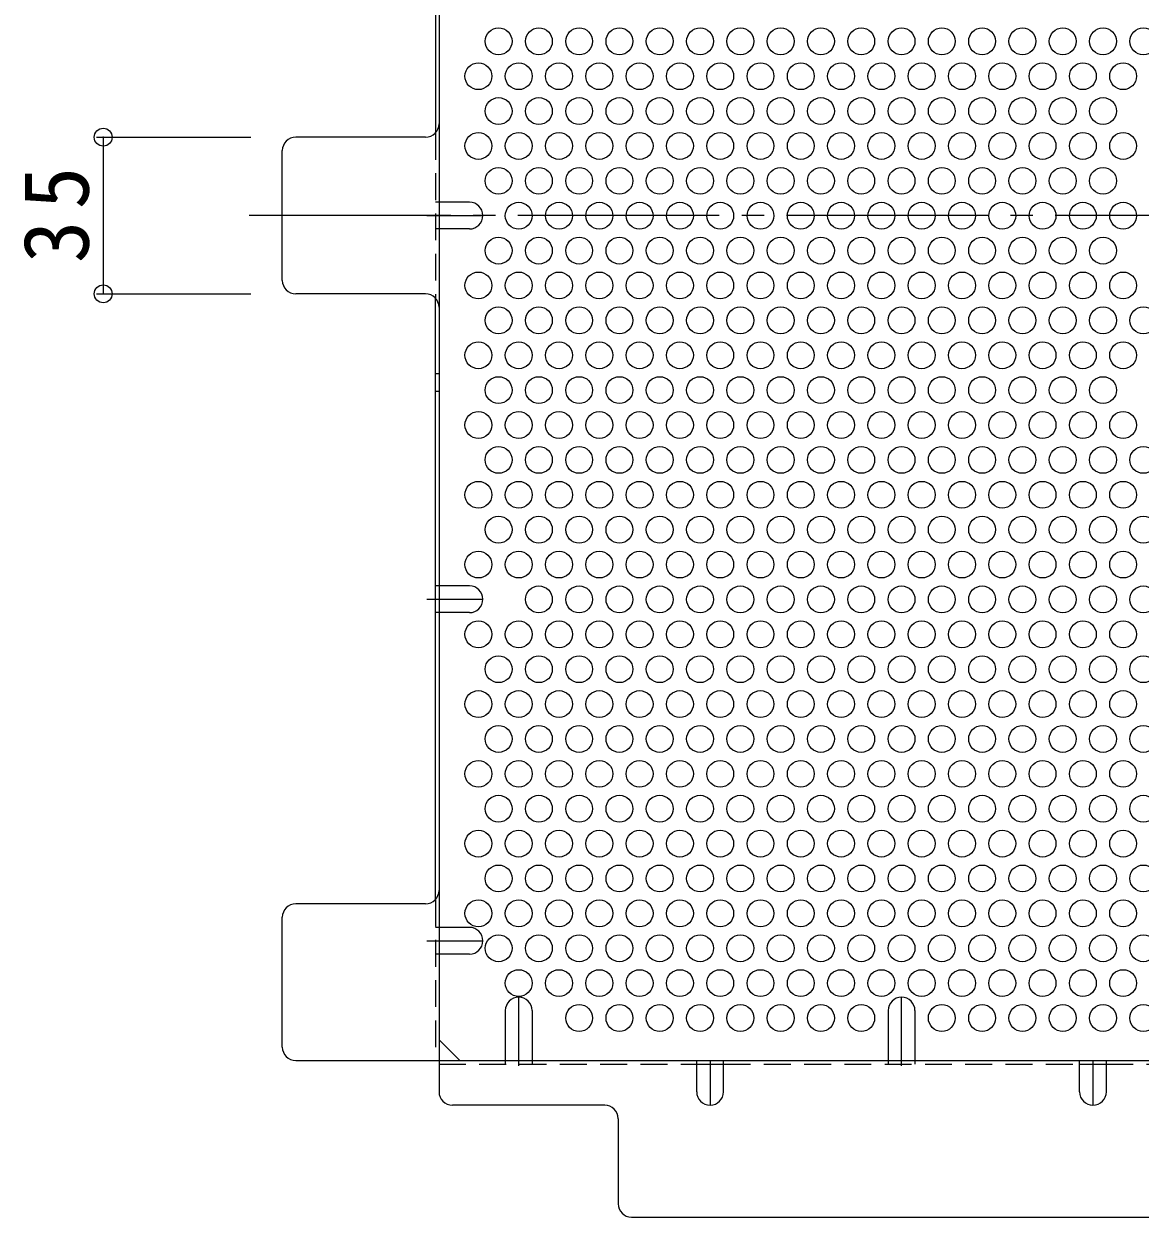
# Model space of a CAD drawing. Units: millimetres at full size, sheet at 1:5; details may follow other scales. Extents: x -1338 to 1340, y -985 to 867.
# Drawn here: x 126 to 375.3, y 346.3 to 612.9 of the extents above; entities that cross this region are included whole.
import ezdxf

# ---------------------------------------------------------------- set-up
doc = ezdxf.new("R2010")
doc.units = ezdxf.units.MM
doc.header["$LTSCALE"] = 5
doc.header["$PDMODE"] = 32
doc.header["$PDSIZE"] = 4
for name, pattern in [('CHAIN1', [8, 5, -1, 1, -1]), ('CHAIN2', [12, 9, -1, 1, -1]), ('DASHED1', [1.8, 1.2, -0.6])]:
    doc.linetypes.add(name, pattern=pattern)
for name, color, linetype, lineweight in [('5-4', 7, 'Continuous', 9), ('5-6', 2, 'Continuous', 9), ('5-7', 6, 'Continuous', 5), ('5-8', 2, 'Continuous', 9)]:
    doc.layers.add(name, color=color, linetype=linetype, lineweight=lineweight)
doc.styles.add('ＭＳ ゴシック', font='')
doc.styles.get('ＭＳ ゴシック').set_extended_font_data('MS Gothic')

msp = doc.modelspace()

# ---------------------------------------------------------------- linework, layer by layer
at = {"layer": '5-4'}
for p, q in [((142.193, 587.604), (176.693, 587.604)), ((143.693, 587.604), (143.693, 552.603)), ((142.193, 552.603), (176.693, 552.603))]:
    msp.add_line(p, q, dxfattribs=at)
for p in [(143.693, 587.604), (143.693, 552.603)]:
    msp.add_point(p, dxfattribs=at)
at = {"layer": '5-6'}
for centre in [(231.996, 609.031), (240.996, 609.031), (249.996, 609.031), (258.996, 609.031), (267.996, 609.031), (276.996, 609.031), (285.996, 609.031), (294.996, 609.031), (303.996, 609.031), (312.996, 609.031), (321.996, 609.031), (330.996, 609.031), (339.996, 609.031), (348.996, 609.031), (357.996, 609.031), (366.996, 609.031), (375.996, 609.031), (227.496, 601.237), (236.496, 601.237), (245.496, 601.237), (254.496, 601.237), (263.496, 601.237), (272.496, 601.237), (281.496, 601.237), (290.496, 601.237), (299.496, 601.237), (308.496, 601.237), (317.496, 601.237), (326.496, 601.237), (335.496, 601.237), (344.496, 601.237), (353.496, 601.237), (362.496, 601.237), (371.496, 601.237), (231.996, 593.443), (240.996, 593.443), (249.996, 593.443), (258.996, 593.443), (267.996, 593.443), (276.996, 593.443), (285.996, 593.443), (294.996, 593.443), (303.996, 593.443), (312.996, 593.443), (321.996, 593.443), (330.996, 593.443), (339.996, 593.443), (348.996, 593.443), (357.996, 593.443), (366.996, 593.443), (227.496, 585.649), (236.496, 585.649), (245.496, 585.649), (254.496, 585.649), (263.496, 585.649), (272.496, 585.649), (281.496, 585.649), (290.496, 585.649), (299.496, 585.649), (308.496, 585.649), (317.496, 585.649), (326.496, 585.649), (335.496, 585.649), (344.496, 585.649), (353.496, 585.649), (362.496, 585.649), (371.496, 585.649), (231.996, 577.854), (240.996, 577.854), (249.996, 577.854), (258.996, 577.854), (267.996, 577.854), (276.996, 577.854), (285.996, 577.854), (294.996, 577.854), (303.996, 577.854), (312.996, 577.854), (321.996, 577.854), (330.996, 577.854), (339.996, 577.854), (348.996, 577.854), (357.996, 577.854), (366.996, 577.854), (236.496, 570.06), (245.496, 570.06), (254.496, 570.06), (263.496, 570.06), (272.496, 570.06), (281.496, 570.06), (290.496, 570.06), (299.496, 570.06), (308.496, 570.06), (317.496, 570.06), (326.496, 570.06), (335.496, 570.06), (344.496, 570.06), (353.496, 570.06), (362.496, 570.06), (371.496, 570.06), (231.996, 562.266), (240.996, 562.266), (249.996, 562.266), (258.996, 562.266), (267.996, 562.266), (276.996, 562.266), (285.996, 562.266), (294.996, 562.266), (303.996, 562.266), (312.996, 562.266), (321.996, 562.266), (330.996, 562.266), (339.996, 562.266), (348.996, 562.266), (357.996, 562.266), (366.996, 562.266), (227.496, 554.472), (236.496, 554.472), (245.496, 554.472), (254.496, 554.472), (263.496, 554.472), (272.496, 554.472), (281.496, 554.472), (290.496, 554.472), (299.496, 554.472), (308.496, 554.472), (317.496, 554.472), (326.496, 554.472), (335.496, 554.472), (344.496, 554.472), (353.496, 554.472), (362.496, 554.472), (371.496, 554.472), (231.996, 546.678), (240.996, 546.678), (249.996, 546.678), (258.996, 546.678), (267.996, 546.678), (276.996, 546.678), (285.996, 546.678), (294.996, 546.678), (303.996, 546.678), (312.996, 546.678), (321.996, 546.678), (330.996, 546.678), (339.996, 546.678), (348.996, 546.678), (357.996, 546.678), (366.996, 546.678), (375.996, 546.678), (227.496, 538.883), (236.496, 538.883), (245.496, 538.883), (254.496, 538.883), (263.496, 538.883), (272.496, 538.883), (281.496, 538.883), (290.496, 538.883), (299.496, 538.883), (308.496, 538.883), (317.496, 538.883), (326.496, 538.883), (335.496, 538.883), (344.496, 538.883), (353.496, 538.883), (362.496, 538.883), (371.496, 538.883), (231.996, 531.089), (240.996, 531.089), (249.996, 531.089), (258.996, 531.089), (267.996, 531.089), (276.996, 531.089), (285.996, 531.089), (294.996, 531.089), (303.996, 531.089), (312.996, 531.089), (321.996, 531.089), (330.996, 531.089), (339.996, 531.089), (348.996, 531.089), (357.996, 531.089), (366.996, 531.089), (227.496, 523.295), (236.496, 523.295), (245.496, 523.295), (254.496, 523.295), (263.496, 523.295), (272.496, 523.295), (281.496, 523.295), (290.496, 523.295), (299.496, 523.295), (308.496, 523.295), (317.496, 523.295), (326.496, 523.295), (335.496, 523.295), (344.496, 523.295), (353.496, 523.295), (362.496, 523.295), (371.496, 523.295), (231.996, 515.501), (240.996, 515.501), (249.996, 515.501), (258.996, 515.501), (267.996, 515.501), (276.996, 515.501), (285.996, 515.501), (294.996, 515.501), (303.996, 515.501), (312.996, 515.501), (321.996, 515.501), (330.996, 515.501), (339.996, 515.501), (348.996, 515.501), (357.996, 515.501), (366.996, 515.501), (375.996, 515.501), (227.496, 507.706), (236.496, 507.706), (245.496, 507.706), (254.496, 507.706), (263.496, 507.706), (272.496, 507.706), (281.496, 507.706), (290.496, 507.706), (299.496, 507.706), (308.496, 507.706), (317.496, 507.706), (326.496, 507.706), (335.496, 507.706), (344.496, 507.706), (353.496, 507.706), (362.496, 507.706), (371.496, 507.706), (231.996, 499.912), (240.996, 499.912), (249.996, 499.912), (258.996, 499.912), (267.996, 499.912), (276.996, 499.912), (285.996, 499.912), (294.996, 499.912), (303.996, 499.912), (312.996, 499.912), (321.996, 499.912), (330.996, 499.912), (339.996, 499.912), (348.996, 499.912), (357.996, 499.912), (366.996, 499.912), (375.996, 499.912), (227.496, 492.118), (236.496, 492.118), (245.496, 492.118), (254.496, 492.118), (263.496, 492.118), (272.496, 492.118), (281.496, 492.118), (290.496, 492.118), (299.496, 492.118), (308.496, 492.118), (317.496, 492.118), (326.496, 492.118), (335.496, 492.118), (344.496, 492.118), (353.496, 492.118), (362.496, 492.118), (371.496, 492.118), (240.996, 484.324), (249.996, 484.324), (258.996, 484.324), (267.996, 484.324), (276.996, 484.324), (285.996, 484.324), (294.996, 484.324), (303.996, 484.324), (312.996, 484.324), (321.996, 484.324), (330.996, 484.324), (339.996, 484.324), (348.996, 484.324), (357.996, 484.324), (366.996, 484.324), (375.996, 484.324), (227.496, 476.529), (236.496, 476.529), (245.496, 476.529), (254.496, 476.529), (263.496, 476.529), (272.496, 476.529), (281.496, 476.529), (290.496, 476.529), (299.496, 476.529), (308.496, 476.529), (317.496, 476.529), (326.496, 476.529), (335.496, 476.529), (344.496, 476.529), (353.496, 476.529), (362.496, 476.529), (371.496, 476.529), (231.996, 468.735), (240.996, 468.735), (249.996, 468.735), (258.996, 468.735), (267.996, 468.735), (276.996, 468.735), (285.996, 468.735), (294.996, 468.735), (303.996, 468.735), (312.996, 468.735), (321.996, 468.735), (330.996, 468.735), (339.996, 468.735), (348.996, 468.735), (357.996, 468.735), (366.996, 468.735), (375.996, 468.735), (227.496, 460.941), (236.496, 460.941), (245.496, 460.941), (254.496, 460.941), (263.496, 460.941), (272.496, 460.941), (281.496, 460.941), (290.496, 460.941), (299.496, 460.941), (308.496, 460.941), (317.496, 460.941), (326.496, 460.941), (335.496, 460.941), (344.496, 460.941), (353.496, 460.941), (362.496, 460.941), (371.496, 460.941), (231.996, 453.147), (240.996, 453.147), (249.996, 453.147), (258.996, 453.147), (267.996, 453.147), (276.996, 453.147), (285.996, 453.147), (294.996, 453.147), (303.996, 453.147), (312.996, 453.147), (321.996, 453.147), (330.996, 453.147), (339.996, 453.147), (348.996, 453.147), (357.996, 453.147), (366.996, 453.147), (375.996, 453.147), (227.496, 445.353), (236.496, 445.353), (245.496, 445.353), (254.496, 445.353), (263.496, 445.353), (272.496, 445.353), (281.496, 445.353), (290.496, 445.353), (299.496, 445.353), (308.496, 445.353), (317.496, 445.353), (326.496, 445.353), (335.496, 445.353), (344.496, 445.353), (353.496, 445.353), (362.496, 445.353), (371.496, 445.353), (231.996, 437.558), (240.996, 437.558), (249.996, 437.558), (258.996, 437.558), (267.996, 437.558), (276.996, 437.558), (285.996, 437.558), (294.996, 437.558), (303.996, 437.558), (312.996, 437.558), (321.996, 437.558), (330.996, 437.558), (339.996, 437.558), (348.996, 437.558), (357.996, 437.558), (366.996, 437.558), (375.996, 437.558), (227.496, 429.764), (236.496, 429.764), (245.496, 429.764), (254.496, 429.764), (263.496, 429.764), (272.496, 429.764), (281.496, 429.764), (290.496, 429.764), (299.496, 429.764), (308.496, 429.764), (317.496, 429.764), (326.496, 429.764), (335.496, 429.764), (344.496, 429.764), (353.496, 429.764), (362.496, 429.764), (371.496, 429.764), (231.996, 421.97), (240.996, 421.97), (249.996, 421.97), (258.996, 421.97), (267.996, 421.97), (276.996, 421.97), (285.996, 421.97), (294.996, 421.97), (303.996, 421.97), (312.996, 421.97), (321.996, 421.97), (330.996, 421.97), (339.996, 421.97), (348.996, 421.97), (357.996, 421.97), (366.996, 421.97), (375.996, 421.97), (227.496, 414.176), (236.496, 414.176), (245.496, 414.176), (254.496, 414.176), (263.496, 414.176), (272.496, 414.176), (281.496, 414.176), (290.496, 414.176), (299.496, 414.176), (308.496, 414.176), (317.496, 414.176), (326.496, 414.176), (335.496, 414.176), (344.496, 414.176), (353.496, 414.176), (362.496, 414.176), (371.496, 414.176), (231.996, 406.381), (240.996, 406.381), (249.996, 406.381), (258.996, 406.381), (267.996, 406.381), (276.996, 406.381), (285.996, 406.381), (294.996, 406.381), (303.996, 406.381), (312.996, 406.381), (321.996, 406.381), (330.996, 406.381), (339.996, 406.381), (348.996, 406.381), (357.996, 406.381), (366.996, 406.381), (375.996, 406.381), (236.496, 398.587), (245.496, 398.587), (254.496, 398.587), (263.496, 398.587), (272.496, 398.587), (281.496, 398.587), (290.496, 398.587), (299.496, 398.587), (308.496, 398.587), (317.496, 398.587), (326.496, 398.587), (335.496, 398.587), (344.496, 398.587), (353.496, 398.587), (362.496, 398.587), (371.496, 398.587), (249.996, 390.793), (258.996, 390.793), (267.996, 390.793), (276.996, 390.793), (285.996, 390.793), (294.996, 390.793), (303.996, 390.793), (312.996, 390.793), (330.996, 390.793), (339.996, 390.793), (348.996, 390.793), (357.996, 390.793), (366.996, 390.793), (375.996, 390.793)]:
    msp.add_circle(centre, 3, dxfattribs=at)
at = {"layer": '5-7', "color": 2, "lineweight": 9}
for p, q in [((218.696, 765.907), (218.696, 374.3)), ((217.896, 722.946), (217.896, 588.564)), ((215.696, 587.604), (186.693, 587.604)), ((183.693, 555.603), (183.693, 584.604)), ((215.696, 552.603), (186.693, 552.603)), ((217.896, 417.261), (217.896, 551.643)), ((215.696, 416.301), (186.693, 416.301)), ((183.693, 384.3), (183.693, 413.301)), ((223.309, 381.3), (218.696, 385.912)), ((186.693, 381.3), (628.3, 381.3)), ((276.246, 380.5), (282.246, 380.5)), ((361.746, 380.5), (367.746, 380.5)), ((255.697, 371.3), (221.696, 371.3)), ((258.697, 368.3), (258.697, 349.3)), ((261.697, 346.3), (553.296, 346.3))]:
    msp.add_line(p, q, dxfattribs=at)
at = {"layer": '5-7', "color": 2, "linetype": 'DASHED1', "lineweight": 9}
for p, q in [((217.896, 588.564), (217.896, 551.643)), ((218.696, 573.103), (217.896, 573.103)), ((218.696, 567.103), (217.896, 567.103)), ((218.696, 534.75), (217.896, 534.75)), ((218.696, 530.75), (217.896, 530.75)), ((218.696, 487.367), (217.896, 487.367)), ((218.696, 481.367), (217.896, 481.367)), ((217.896, 417.261), (217.896, 381.295)), ((218.696, 411.042), (217.896, 411.042)), ((218.696, 405.042), (217.896, 405.042)), ((233.496, 381.3), (233.496, 380.5)), ((239.496, 381.3), (239.496, 380.5)), ((318.996, 381.3), (318.996, 380.5)), ((324.996, 381.3), (324.996, 380.5)), ((218.696, 380.5), (276.246, 380.5)), ((282.246, 380.5), (361.746, 380.5)), ((367.746, 380.5), (447.246, 380.5))]:
    msp.add_line(p, q, dxfattribs=at)
at = {"layer": '5-7', "color": 2, "linetype": 'CHAIN2', "lineweight": 9}
msp.add_line((641.3, 570.103), (173.693, 570.103), dxfattribs=at)
at = {"layer": '5-7', "color": 2, "lineweight": 9}
for centre, start, end in [((215.696, 590.604), 270, 0), ((186.693, 584.604), 90, 180), ((186.693, 555.603), 180, 270), ((215.696, 549.603), 0, 90), ((215.696, 419.301), 270, 0), ((186.693, 413.301), 90, 180), ((186.693, 384.3), 180, 270), ((221.696, 374.3), 180, 270), ((255.697, 368.3), 0, 90), ((261.697, 349.3), 180, 270)]:
    msp.add_arc(centre, 3, start, end, dxfattribs=at)
at = {"layer": '5-8'}
for p, q in [((225.496, 573.103), (218.696, 573.103)), ((225.496, 567.103), (218.696, 567.103)), ((225.496, 487.367), (218.696, 487.367)), ((225.496, 481.367), (218.696, 481.367)), ((225.496, 411.042), (218.696, 411.042)), ((225.496, 405.042), (218.696, 405.042)), ((233.496, 392.45), (233.496, 381.3)), ((239.496, 392.45), (239.496, 381.3)), ((318.996, 392.45), (318.996, 381.3)), ((324.996, 392.45), (324.996, 381.3)), ((276.246, 374.3), (276.246, 381.3)), ((282.246, 374.3), (282.246, 381.3)), ((361.746, 374.3), (361.746, 381.3)), ((367.746, 374.3), (367.746, 381.3))]:
    msp.add_line(p, q, dxfattribs=at)
at = {"layer": '5-8', "linetype": 'CHAIN1'}
for p, q in [((215.989, 570.103), (228.496, 570.103)), ((215.989, 484.367), (228.496, 484.367)), ((215.989, 408.042), (228.496, 408.042)), ((236.496, 380.1), (236.496, 395.45)), ((321.996, 380.1), (321.996, 395.45)), ((279.246, 381.3), (279.246, 371.3)), ((364.746, 381.3), (364.746, 371.3))]:
    msp.add_line(p, q, dxfattribs=at)
at = {"layer": '5-8'}
for centre, start, end in [((225.496, 570.103), 270, 90), ((225.496, 484.367), 270, 90), ((225.496, 408.042), 270, 90), ((236.496, 392.45), 0, 180), ((321.996, 392.45), 0, 180), ((279.246, 374.3), 180, 0), ((364.746, 374.3), 180, 0)]:
    msp.add_arc(centre, 3, start, end, dxfattribs=at)

# ---------------------------------------------------------------- texts
at = {"layer": '5-4', "color": 2, "insert": (140.693, 559.478), "char_height": 14.66, "attachment_point": 7, "rotation": 90, "style": 'ＭＳ ゴシック'}
msp.add_mtext('\\T1.27;\\W0.95;35', dxfattribs=at)

doc.saveas('drawing.dxf')
